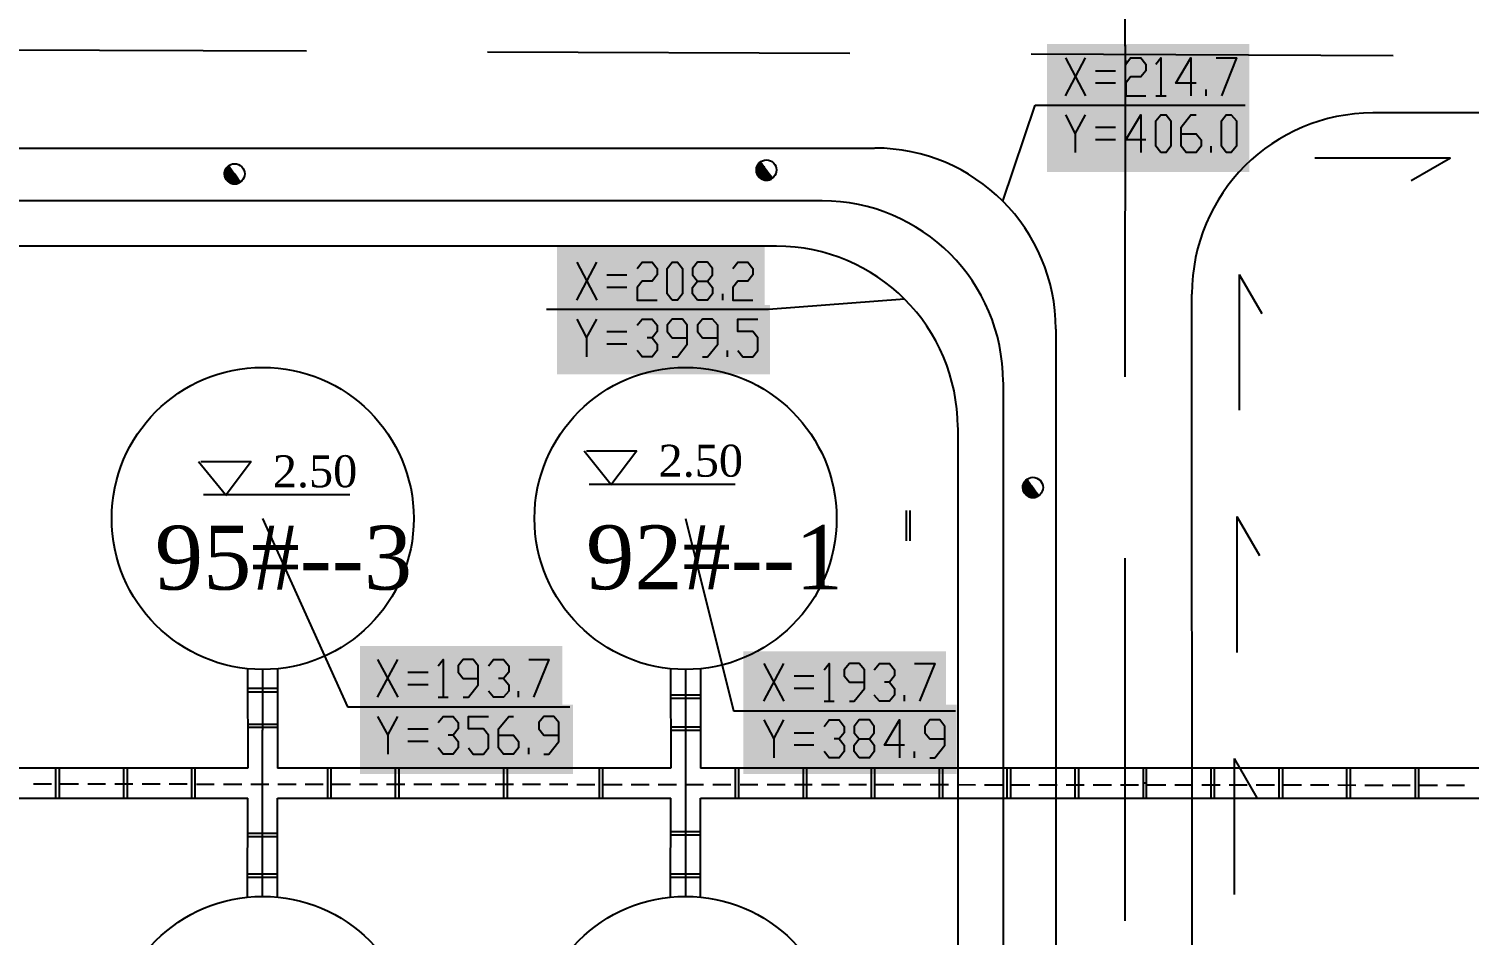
# Model space of a CAD drawing. Header units: inches. Extents: x 0 to 841, y 0 to 594.
# Drawn here: x 341.4 to 436.8, y 166.1 to 226.1 of the extents above; entities that cross this region are included whole.
import ezdxf

# ---------------------------------------------------------------- set-up
doc = ezdxf.new("R2010")
doc.units = ezdxf.units.IN
doc.header["$MEASUREMENT"] = 0
doc.layers.add('PDF_几何图形', color=7, linetype='Continuous')
doc.layers.add('PDF_文字', color=7, linetype='Continuous')
doc.layers.add('PDF_实体填充', color=7, linetype='Continuous', true_color=0xffffff)
doc.styles.add('PDF Times New Roman', font='times.ttf')

msp = doc.modelspace()

# ---------------------------------------------------------------- hatches: boundary and pattern name
at = {"layer": 'PDF_几何图形', "true_color": 0xffffff, "transparency": 33554559}
h = msp.add_hatch(color=7, dxfattribs=at)
h.paths.add_polyline_path([(354.901, 216.662), (354.415, 216.662), (354.965, 216.577)])
h.paths.add_polyline_path([(354.415, 216.662), (354.965, 216.577), (354.394, 216.577)])
h = msp.add_hatch(color=7, dxfattribs=at)
h.paths.add_polyline_path([(354.965, 216.577), (354.394, 216.577), (355.071, 216.45)])
h.paths.add_polyline_path([(354.394, 216.577), (355.071, 216.45), (354.394, 216.45)])
h = msp.add_hatch(color=7, dxfattribs=at)
h.paths.add_polyline_path([(354.88, 216.704), (354.436, 216.704), (354.901, 216.662)])
h.paths.add_polyline_path([(354.436, 216.704), (354.901, 216.662), (354.415, 216.662)])
h = msp.add_hatch(color=7, dxfattribs=at)
h.paths.add_polyline_path([(354.796, 216.81), (354.478, 216.81), (354.88, 216.704)])
h.paths.add_polyline_path([(354.478, 216.81), (354.88, 216.704), (354.436, 216.704)])
h = msp.add_hatch(color=7, dxfattribs=at)
h.paths.add_polyline_path([(354.711, 216.916), (354.563, 216.916), (354.796, 216.81)])
h.paths.add_polyline_path([(354.563, 216.916), (354.796, 216.81), (354.478, 216.81)])
h = msp.add_hatch(color=7, dxfattribs=at)
h.paths.add_polyline_path([(390.186, 216.831), (389.636, 216.831), (390.292, 216.704)])
h.paths.add_polyline_path([(389.636, 216.831), (390.292, 216.704), (389.615, 216.704)])
h = msp.add_hatch(color=7, dxfattribs=at)
h.paths.add_polyline_path([(390.292, 216.704), (389.615, 216.704), (390.377, 216.577)])
h.paths.add_polyline_path([(389.615, 216.704), (390.377, 216.577), (389.636, 216.577)])
h = msp.add_hatch(color=7, dxfattribs=at)
h.paths.add_polyline_path([(390.144, 216.916), (389.657, 216.916), (390.186, 216.831)])
h.paths.add_polyline_path([(389.657, 216.916), (390.186, 216.831), (389.636, 216.831)])
h = msp.add_hatch(color=7, dxfattribs=at)
h.paths.add_polyline_path([(390.377, 216.577), (389.636, 216.577), (390.461, 216.45)])
h.paths.add_polyline_path([(389.636, 216.577), (390.461, 216.45), (389.678, 216.45)])
h = msp.add_hatch(color=7, dxfattribs=at)
h.paths.add_polyline_path([(390.017, 217.064), (389.721, 217.064), (390.102, 216.937)])
h.paths.add_polyline_path([(389.721, 217.064), (390.102, 216.937), (389.657, 216.937)])
h = msp.add_hatch(color=7, dxfattribs=at)
h.paths.add_polyline_path([(390.102, 216.937), (389.657, 216.937), (390.144, 216.916)])
h.paths.add_polyline_path([(389.657, 216.937), (390.144, 216.916), (389.657, 216.916)])
h = msp.add_hatch(color=7, dxfattribs=at)
h.paths.add_polyline_path([(389.953, 217.17), (389.784, 217.17), (390.017, 217.064)])
h.paths.add_polyline_path([(389.784, 217.17), (390.017, 217.064), (389.721, 217.064)])
h = msp.add_hatch(color=7, dxfattribs=at)
h.paths.add_polyline_path([(355.071, 216.45), (354.394, 216.45), (355.156, 216.323)])
h.paths.add_polyline_path([(354.394, 216.45), (355.156, 216.323), (354.415, 216.323)])
h = msp.add_hatch(color=7, dxfattribs=at)
h.paths.add_polyline_path([(355.156, 216.323), (354.415, 216.323), (355.24, 216.196)])
h.paths.add_polyline_path([(354.415, 216.323), (355.24, 216.196), (354.457, 216.196)])
h = msp.add_hatch(color=7, dxfattribs=at)
h.paths.add_polyline_path([(355.24, 216.196), (354.457, 216.196), (355.325, 216.09)])
h.paths.add_polyline_path([(354.457, 216.196), (355.325, 216.09), (354.521, 216.09)])
h = msp.add_hatch(color=7, dxfattribs=at)
h.paths.add_polyline_path([(355.325, 216.09), (354.521, 216.09), (355.388, 216.006)])
h.paths.add_polyline_path([(354.521, 216.09), (355.388, 216.006), (354.584, 216.006)])
h = msp.add_hatch(color=7, dxfattribs=at)
h.paths.add_polyline_path([(355.388, 216.006), (354.584, 216.006), (355.431, 215.942)])
h.paths.add_polyline_path([(354.584, 216.006), (355.431, 215.942), (354.669, 215.942)])
h = msp.add_hatch(color=7, dxfattribs=at)
h.paths.add_polyline_path([(355.431, 215.942), (354.669, 215.942), (355.409, 215.921)])
h.paths.add_polyline_path([(354.669, 215.942), (355.409, 215.921), (354.69, 215.921)])
h = msp.add_hatch(color=7, dxfattribs=at)
h.paths.add_polyline_path([(355.409, 215.921), (354.69, 215.921), (355.346, 215.879)])
h.paths.add_polyline_path([(354.69, 215.921), (355.346, 215.879), (354.753, 215.879)])
h = msp.add_hatch(color=7, dxfattribs=at)
h.paths.add_polyline_path([(355.346, 215.879), (354.753, 215.879), (355.304, 215.858)])
h.paths.add_polyline_path([(354.753, 215.879), (355.304, 215.858), (354.796, 215.858)])
h = msp.add_hatch(color=7, dxfattribs=at)
h.paths.add_polyline_path([(355.304, 215.858), (354.796, 215.858), (355.261, 215.836)])
h.paths.add_polyline_path([(354.796, 215.858), (355.261, 215.836), (354.859, 215.836)])
h = msp.add_hatch(color=7, dxfattribs=at)
h.paths.add_polyline_path([(355.261, 215.836), (354.859, 215.836), (355.177, 215.815)])
h.paths.add_polyline_path([(354.859, 215.836), (355.177, 215.815), (354.923, 215.815)])
h = msp.add_hatch(color=7, dxfattribs=at)
h.paths.add_polyline_path([(354.923, 215.815), (354.965, 215.815), (355.156, 215.815)])
h.paths.add_polyline_path([(354.965, 215.815), (355.156, 215.815), (355.05, 215.815)])
h = msp.add_hatch(color=7, dxfattribs=at)
h.paths.add_polyline_path([(390.461, 216.45), (389.678, 216.45), (390.546, 216.345)])
h.paths.add_polyline_path([(389.678, 216.45), (390.546, 216.345), (389.742, 216.345)])
h = msp.add_hatch(color=7, dxfattribs=at)
h.paths.add_polyline_path([(390.546, 216.345), (389.742, 216.345), (390.631, 216.239)])
h.paths.add_polyline_path([(389.742, 216.345), (390.631, 216.239), (389.827, 216.239)])
h = msp.add_hatch(color=7, dxfattribs=at)
h.paths.add_polyline_path([(390.631, 216.239), (389.827, 216.239), (390.673, 216.196)])
h.paths.add_polyline_path([(389.827, 216.239), (390.673, 216.196), (389.89, 216.196)])
h = msp.add_hatch(color=7, dxfattribs=at)
h.paths.add_polyline_path([(390.673, 216.196), (389.89, 216.196), (390.631, 216.175)])
h.paths.add_polyline_path([(389.89, 216.196), (390.631, 216.175), (389.911, 216.175)])
h = msp.add_hatch(color=7, dxfattribs=at)
h.paths.add_polyline_path([(390.631, 216.175), (389.911, 216.175), (390.589, 216.133)])
h.paths.add_polyline_path([(389.911, 216.175), (390.589, 216.133), (389.975, 216.133)])
h = msp.add_hatch(color=7, dxfattribs=at)
h.paths.add_polyline_path([(390.589, 216.133), (389.975, 216.133), (390.525, 216.112)])
h.paths.add_polyline_path([(389.975, 216.133), (390.525, 216.112), (390.038, 216.112)])
h = msp.add_hatch(color=7, dxfattribs=at)
h.paths.add_polyline_path([(390.525, 216.112), (390.038, 216.112), (390.483, 216.09)])
h.paths.add_polyline_path([(390.038, 216.112), (390.483, 216.09), (390.08, 216.09)])
h = msp.add_hatch(color=7, dxfattribs=at)
h.paths.add_polyline_path([(390.483, 216.09), (390.08, 216.09), (390.398, 216.069)])
h.paths.add_polyline_path([(390.08, 216.09), (390.398, 216.069), (390.144, 216.069)])
h = msp.add_hatch(color=7, dxfattribs=at)
h.paths.add_polyline_path([(390.144, 216.069), (390.186, 216.069), (390.377, 216.069)])
h.paths.add_polyline_path([(390.186, 216.069), (390.377, 216.069), (390.271, 216.069)])
h = msp.add_hatch(color=7, dxfattribs=at)
h.paths.add_polyline_path([(407.776, 195.898), (407.289, 195.898), (407.839, 195.813)])
h.paths.add_polyline_path([(407.289, 195.898), (407.839, 195.813), (407.268, 195.813)])
h = msp.add_hatch(color=7, dxfattribs=at)
h.paths.add_polyline_path([(407.839, 195.813), (407.268, 195.813), (407.924, 195.686)])
h.paths.add_polyline_path([(407.268, 195.813), (407.924, 195.686), (407.268, 195.686)])
h = msp.add_hatch(color=7, dxfattribs=at)
h.paths.add_polyline_path([(407.924, 195.686), (407.268, 195.686), (408.03, 195.559)])
h.paths.add_polyline_path([(407.268, 195.686), (408.03, 195.559), (407.289, 195.559)])
h = msp.add_hatch(color=7, dxfattribs=at)
h.paths.add_polyline_path([(407.755, 195.94), (407.31, 195.94), (407.776, 195.898)])
h.paths.add_polyline_path([(407.31, 195.94), (407.776, 195.898), (407.289, 195.898)])
h = msp.add_hatch(color=7, dxfattribs=at)
h.paths.add_polyline_path([(407.67, 196.046), (407.353, 196.046), (407.755, 195.94)])
h.paths.add_polyline_path([(407.353, 196.046), (407.755, 195.94), (407.31, 195.94)])
h = msp.add_hatch(color=7, dxfattribs=at)
h.paths.add_polyline_path([(407.585, 196.151), (407.437, 196.151), (407.67, 196.046)])
h.paths.add_polyline_path([(407.437, 196.151), (407.67, 196.046), (407.353, 196.046)])
h = msp.add_hatch(color=7, dxfattribs=at)
h.paths.add_polyline_path([(408.03, 195.559), (407.289, 195.559), (408.114, 195.432)])
h.paths.add_polyline_path([(407.289, 195.559), (408.114, 195.432), (407.31, 195.432)])
h = msp.add_hatch(color=7, dxfattribs=at)
h.paths.add_polyline_path([(408.114, 195.432), (407.31, 195.432), (408.199, 195.326)])
h.paths.add_polyline_path([(407.31, 195.432), (408.199, 195.326), (407.374, 195.326)])
h = msp.add_hatch(color=7, dxfattribs=at)
h.paths.add_polyline_path([(408.199, 195.326), (407.374, 195.326), (408.263, 195.241)])
h.paths.add_polyline_path([(407.374, 195.326), (408.263, 195.241), (407.458, 195.241)])
h = msp.add_hatch(color=7, dxfattribs=at)
h.paths.add_polyline_path([(408.263, 195.241), (407.458, 195.241), (408.305, 195.178)])
h.paths.add_polyline_path([(407.458, 195.241), (408.305, 195.178), (407.543, 195.178)])
h = msp.add_hatch(color=7, dxfattribs=at)
h.paths.add_polyline_path([(408.305, 195.178), (407.543, 195.178), (408.284, 195.157)])
h.paths.add_polyline_path([(407.543, 195.178), (408.284, 195.157), (407.564, 195.157)])
h = msp.add_hatch(color=7, dxfattribs=at)
h.paths.add_polyline_path([(408.284, 195.157), (407.564, 195.157), (408.22, 195.114)])
h.paths.add_polyline_path([(407.564, 195.157), (408.22, 195.114), (407.628, 195.114)])
h = msp.add_hatch(color=7, dxfattribs=at)
h.paths.add_polyline_path([(408.22, 195.114), (407.628, 195.114), (408.157, 195.093)])
h.paths.add_polyline_path([(407.628, 195.114), (408.157, 195.093), (407.67, 195.093)])
h = msp.add_hatch(color=7, dxfattribs=at)
h.paths.add_polyline_path([(408.157, 195.093), (407.67, 195.093), (408.136, 195.072)])
h.paths.add_polyline_path([(407.67, 195.093), (408.136, 195.072), (407.733, 195.072)])
h = msp.add_hatch(color=7, dxfattribs=at)
h.paths.add_polyline_path([(408.136, 195.072), (407.733, 195.072), (408.051, 195.051)])
h.paths.add_polyline_path([(407.733, 195.072), (408.051, 195.051), (407.797, 195.051)])
h = msp.add_hatch(color=7, dxfattribs=at)
h.paths.add_polyline_path([(407.797, 195.051), (407.839, 195.051), (408.03, 195.051)])
h.paths.add_polyline_path([(407.839, 195.051), (408.03, 195.051), (407.924, 195.051)])
at = {"layer": 'PDF_实体填充', "transparency": 33554559}
for points in [[(408.869, 220.486), (422.275, 220.486), (422.275, 225.072), (408.869, 225.072)], [(408.869, 216.606), (422.275, 216.606), (422.275, 221.192), (408.869, 221.192)], [(376.414, 206.728), (390.172, 206.728), (390.172, 211.667), (376.414, 211.667)], [(376.414, 203.2), (390.525, 203.2), (390.525, 207.786), (376.414, 207.786)], [(363.361, 180.622), (376.767, 180.622), (376.767, 185.208), (363.361, 185.208)], [(388.761, 180.269), (402.167, 180.269), (402.167, 184.856), (388.761, 184.856)], [(363.361, 176.742), (377.472, 176.742), (377.472, 181.328), (363.361, 181.328)], [(388.761, 176.742), (402.872, 176.742), (402.872, 181.328), (388.761, 181.328)]]:
    msp.add_hatch(color=7, dxfattribs=at).paths.add_polyline_path(points, flags=16)

# ---------------------------------------------------------------- linework, layer by layer
at = {"layer": 'PDF_几何图形'}
for p, q in [((414.041, 224.938), (414.02, 254.677)), ((359.812, 224.6), (335.809, 224.684)), ((395.817, 224.451), (371.814, 224.536)), ((431.8, 224.303), (407.818, 224.409)), ((414.041, 225.002), (414.02, 203.031)), ((410.083, 221.636), (411.416, 224.155)), ((410.083, 224.155), (411.416, 221.636)), ((412.073, 223.308), (413.406, 223.308)), ((414.062, 224.007), (414.062, 223.668)), ((413.406, 222.483), (412.073, 222.483)), ((416.073, 221.636), (416.75, 221.636)), ((419.396, 221.636), (419.396, 222.06)), ((405.934, 214.672), (408.072, 221.022)), ((408.072, 221.022), (422, 221.022)), ((410.739, 219.138), (411.416, 220.387)), ((462.089, 220.514), (430.445, 220.514)), ((412.073, 219.562), (413.406, 219.562)), ((413.406, 218.736), (412.073, 218.736)), ((309.351, 218.186), (397.446, 218.186)), ((419.735, 217.89), (419.735, 218.313)), ((435.589, 217.509), (426.593, 217.509)), ((435.589, 217.509), (432.985, 216.006)), ((354.647, 217.001), (355.431, 215.942)), ((389.89, 217.255), (390.673, 216.196)), ((393.954, 214.694), (312.843, 214.694)), ((346.922, 211.688), (315.849, 211.688)), ((390.948, 211.688), (346.922, 211.688)), ((377.719, 208.111), (379.053, 210.63)), ((377.719, 210.63), (379.053, 208.111)), ((379.709, 209.783), (381.042, 209.783)), ((381.042, 208.957), (379.709, 208.957)), ((421.598, 209.825), (421.598, 200.829)), ((421.598, 209.825), (423.101, 207.222)), ((387.392, 208.111), (387.392, 208.534)), ((399.436, 208.174), (390.419, 207.497)), ((418.444, 208.513), (418.465, 92.562)), ((390.419, 207.497), (375.708, 207.497)), ((378.375, 205.613), (379.053, 206.862)), ((409.448, 206.185), (409.448, 146.092)), ((379.709, 206.036), (381.042, 206.036)), ((381.042, 205.211), (379.709, 205.211)), ((387.71, 204.364), (387.71, 204.787)), ((405.955, 202.692), (405.955, 149.585)), ((402.95, 199.686), (402.95, 152.59)), ((378.206, 198.141), (379.984, 195.94)), ((378.375, 198.141), (381.699, 198.141)), ((381.699, 198.141), (379.984, 195.855)), ((352.658, 197.443), (354.457, 195.241)), ((352.827, 197.443), (356.15, 197.443)), ((356.15, 197.443), (354.457, 195.157)), ((378.545, 195.94), (388.218, 195.94)), ((407.522, 196.236), (408.305, 195.178)), ((352.997, 195.241), (362.691, 195.241)), ((399.542, 194.183), (399.542, 192.172)), ((399.775, 194.183), (399.775, 192.172)), ((421.428, 193.781), (421.428, 184.785)), ((421.428, 193.781), (422.931, 191.198)), ((421.428, 193.781), (421.428, 184.785)), ((421.428, 193.781), (422.931, 191.198)), ((356.912, 193.654), (362.543, 181.187)), ((384.916, 193.654), (388.112, 180.933)), ((414.02, 191.029), (414.02, 167.026)), ((364.532, 181.822), (365.866, 184.319)), ((364.532, 184.319), (365.866, 181.822)), ((355.918, 183.663), (355.939, 177.123)), ((356.912, 183.642), (356.912, 179.642)), ((357.907, 183.663), (357.907, 177.123)), ((366.543, 183.473), (367.877, 183.473)), ((383.921, 183.706), (383.942, 177.123)), ((384.916, 183.642), (384.916, 168.614)), ((385.911, 183.663), (385.911, 177.123)), ((390.102, 181.568), (391.435, 184.065)), ((390.102, 184.065), (391.435, 181.568)), ((392.113, 183.24), (393.425, 183.24)), ((357.907, 182.393), (355.918, 182.393)), ((367.877, 182.647), (366.543, 182.647)), ((373.867, 181.822), (373.867, 182.224)), ((393.425, 182.393), (392.113, 182.393)), ((357.907, 182.16), (355.918, 182.16)), ((368.533, 181.822), (369.21, 181.822)), ((385.911, 181.97), (383.9, 181.97)), ((385.911, 181.737), (383.9, 181.737)), ((394.102, 181.568), (394.758, 181.568)), ((399.436, 181.568), (399.436, 181.97)), ((362.543, 181.187), (377.253, 181.187)), ((365.21, 179.303), (365.866, 180.552)), ((388.112, 180.933), (402.802, 180.933)), ((390.779, 179.07), (391.435, 180.319)), ((357.907, 180.023), (355.918, 180.023)), ((357.907, 179.811), (355.918, 179.811)), ((356.912, 168.614), (356.912, 179.642)), ((366.543, 179.726), (367.877, 179.726)), ((385.911, 179.832), (383.921, 179.832)), ((385.911, 179.62), (383.921, 179.62)), ((392.113, 179.472), (393.425, 179.472)), ((367.877, 178.901), (366.543, 178.901)), ((374.544, 178.054), (374.544, 178.477)), ((393.425, 178.647), (392.113, 178.647)), ((400.092, 177.821), (400.092, 178.223)), ((421.259, 177.758), (421.259, 168.762)), ((421.259, 177.758), (422.762, 175.154)), ((355.939, 177.123), (328.443, 177.123)), ((343.196, 177.144), (343.196, 175.133)), ((343.429, 177.144), (343.429, 175.133)), ((347.705, 177.144), (347.705, 175.133)), ((347.938, 177.144), (347.938, 175.133)), ((352.213, 177.144), (352.213, 175.133)), ((352.425, 177.144), (352.425, 175.133)), ((374.798, 177.123), (357.907, 177.123)), ((361.209, 177.144), (361.209, 175.133)), ((361.442, 177.144), (361.442, 175.133)), ((365.696, 177.144), (365.696, 175.133)), ((365.929, 177.144), (365.929, 175.133)), ((372.872, 177.144), (372.872, 175.133)), ((373.105, 177.144), (373.105, 175.133)), ((383.942, 177.123), (374.798, 177.123)), ((379.201, 177.144), (379.201, 175.133)), ((379.434, 177.144), (379.434, 175.133)), ((383.709, 177.144), (383.709, 177.123)), ((383.942, 177.144), (383.942, 177.123)), ((505.227, 177.123), (385.911, 177.123)), ((388.218, 177.144), (388.218, 175.133)), ((388.43, 177.144), (388.43, 175.133)), ((392.705, 177.144), (392.705, 175.133)), ((392.938, 177.144), (392.938, 175.133)), ((397.214, 177.144), (397.214, 175.133)), ((397.446, 177.144), (397.446, 175.133)), ((401.722, 177.144), (401.722, 175.133)), ((401.934, 177.144), (401.934, 175.133)), ((406.209, 177.144), (406.209, 175.133)), ((406.442, 177.144), (406.442, 175.133)), ((410.718, 177.144), (410.718, 175.133)), ((410.951, 177.144), (410.951, 175.133)), ((415.226, 177.144), (415.226, 175.133)), ((415.438, 177.144), (415.438, 175.133)), ((419.714, 177.144), (419.714, 175.133)), ((419.947, 177.144), (419.947, 175.133)), ((424.222, 177.144), (424.222, 175.133)), ((424.455, 177.144), (424.455, 175.133)), ((428.71, 177.144), (428.71, 175.133)), ((428.942, 177.144), (428.942, 175.133)), ((433.239, 177.144), (433.239, 175.133)), ((433.472, 177.144), (433.472, 175.133)), ((341.736, 176.085), (342.921, 176.085)), ((343.535, 176.085), (344.72, 176.085)), ((345.334, 176.085), (346.519, 176.085)), ((347.133, 176.085), (348.319, 176.085)), ((348.932, 176.085), (350.118, 176.085)), ((350.732, 176.085), (351.917, 176.085)), ((352.531, 176.064), (353.716, 176.064)), ((354.33, 176.064), (355.536, 176.064)), ((356.129, 176.064), (357.336, 176.064)), ((357.928, 176.064), (359.135, 176.064)), ((359.728, 176.064), (360.934, 176.064)), ((361.527, 176.064), (362.733, 176.064)), ((363.326, 176.064), (364.532, 176.064)), ((365.125, 176.064), (366.332, 176.064)), ((366.924, 176.064), (368.131, 176.064)), ((368.723, 176.064), (369.93, 176.064)), ((370.522, 176.064), (371.729, 176.064)), ((372.322, 176.064), (373.528, 176.064)), ((374.121, 176.064), (375.327, 176.064)), ((375.92, 176.064), (377.127, 176.064)), ((377.719, 176.043), (378.926, 176.043)), ((379.518, 176.043), (380.725, 176.043)), ((381.317, 176.043), (382.524, 176.043)), ((383.117, 176.043), (384.323, 176.043)), ((384.916, 176.043), (386.122, 176.043)), ((386.736, 176.043), (387.921, 176.043)), ((388.535, 176.043), (389.721, 176.043)), ((390.334, 176.043), (391.52, 176.043)), ((392.134, 176.043), (393.319, 176.043)), ((393.933, 176.043), (395.118, 176.043)), ((395.732, 176.043), (396.917, 176.043)), ((397.531, 176.043), (398.716, 176.043)), ((399.33, 176.043), (400.516, 176.043)), ((401.13, 176.043), (402.336, 176.043)), ((402.929, 176.043), (404.135, 176.022)), ((404.728, 176.022), (405.934, 176.022)), ((406.527, 176.022), (407.733, 176.022)), ((408.326, 176.022), (409.533, 176.022)), ((410.125, 176.022), (411.332, 176.022)), ((411.924, 176.022), (413.131, 176.022)), ((413.724, 176.022), (414.93, 176.022)), ((414.02, 176.128), (413.978, 176.128)), ((415.438, 176.128), (415.226, 176.128)), ((415.523, 176.022), (416.729, 176.022)), ((417.322, 176.022), (418.528, 176.022)), ((419.121, 176.022), (420.328, 176.022)), ((420.92, 176.022), (422.127, 176.022)), ((422.719, 176.022), (423.926, 176.022)), ((424.519, 176.022), (425.725, 176.022)), ((426.318, 176.022), (427.524, 176.022)), ((428.117, 176.022), (429.324, 176.001)), ((429.916, 176.001), (431.123, 176.001)), ((431.715, 176.001), (432.922, 176.001)), ((433.536, 176.001), (434.721, 176.001)), ((435.335, 176.001), (436.52, 176.001)), ((328.443, 175.133), (355.939, 175.133)), ((355.918, 168.593), (355.939, 175.133)), ((357.907, 175.133), (383.942, 175.133)), ((357.907, 168.593), (357.907, 175.133)), ((383.921, 168.593), (383.942, 175.133)), ((385.911, 175.133), (505.227, 175.133)), ((385.911, 168.593), (385.911, 175.133)), ((357.907, 172.805), (355.918, 172.805)), ((385.911, 172.911), (383.921, 172.911)), ((385.911, 172.699), (383.921, 172.699)), ((357.907, 172.572), (355.918, 172.572)), ((357.907, 170.117), (355.918, 170.117)), ((357.907, 169.884), (355.918, 169.884)), ((385.911, 170.117), (383.921, 170.117)), ((385.911, 169.884), (383.921, 169.884))]:
    msp.add_line(p, q, dxfattribs=at)
for points in [[(414.084, 223.732), (414.401, 224.155), (415.078, 224.155), (415.417, 223.732), (415.417, 223.308), (415.078, 222.906), (414.401, 222.906), (414.084, 222.483), (414.084, 221.636), (415.417, 221.636)], [(416.073, 223.732), (416.412, 224.155), (416.412, 221.636)], [(418.74, 222.483), (417.407, 222.483), (418.401, 224.155), (418.401, 221.636)], [(420.074, 224.155), (421.407, 224.155), (420.412, 221.636)], [(410.083, 220.387), (410.739, 219.138), (410.739, 217.89)], [(415.417, 218.736), (414.084, 218.736), (415.078, 220.387), (415.078, 217.89)], [(417.745, 219.138), (418.74, 219.138), (419.079, 218.736), (419.079, 218.313), (418.74, 217.89), (418.084, 217.89), (417.745, 218.313), (417.745, 219.562), (418.401, 220.387), (418.74, 220.387)], [(354.965, 216.577), (354.394, 216.577), (355.071, 216.45), (354.965, 216.577), (354.965, 216.577)], [(354.901, 216.662), (354.415, 216.662), (354.965, 216.577), (354.901, 216.662), (354.901, 216.662)], [(354.88, 216.704), (354.436, 216.704), (354.901, 216.662), (354.88, 216.704), (354.88, 216.704)], [(354.796, 216.81), (354.478, 216.81), (354.88, 216.704), (354.796, 216.81), (354.796, 216.81)], [(354.711, 216.916), (354.563, 216.916), (354.796, 216.81), (354.711, 216.916), (354.711, 216.916)], [(390.292, 216.704), (389.615, 216.704), (390.377, 216.577), (390.292, 216.704), (390.292, 216.704)], [(390.186, 216.831), (389.636, 216.831), (390.292, 216.704), (390.186, 216.831), (390.186, 216.831)], [(390.377, 216.577), (389.636, 216.577), (390.461, 216.45), (390.377, 216.577), (390.377, 216.577)], [(390.102, 216.937), (389.657, 216.937), (390.144, 216.916), (390.102, 216.937), (390.102, 216.937)], [(390.144, 216.916), (389.657, 216.916), (390.186, 216.831), (390.144, 216.916), (390.144, 216.916)], [(390.017, 217.064), (389.721, 217.064), (390.102, 216.937), (390.017, 217.064), (390.017, 217.064)], [(389.953, 217.17), (389.784, 217.17), (390.017, 217.064), (389.953, 217.17), (389.953, 217.17)], [(355.071, 216.45), (354.394, 216.45), (355.156, 216.323), (355.071, 216.45), (355.071, 216.45)], [(355.156, 216.323), (354.415, 216.323), (355.24, 216.196), (355.156, 216.323), (355.156, 216.323)], [(355.24, 216.196), (354.457, 216.196), (355.325, 216.09), (355.24, 216.196), (355.24, 216.196)], [(355.325, 216.09), (354.521, 216.09), (355.388, 216.006), (355.325, 216.09), (355.325, 216.09)], [(355.388, 216.006), (354.584, 216.006), (355.431, 215.942), (355.388, 216.006), (355.388, 216.006)], [(355.431, 215.942), (354.669, 215.942), (355.409, 215.921), (355.431, 215.942), (355.431, 215.942)], [(355.409, 215.921), (354.69, 215.921), (355.346, 215.879), (355.409, 215.921), (355.409, 215.921)], [(355.346, 215.879), (354.753, 215.879), (355.304, 215.858), (355.346, 215.879), (355.346, 215.879)], [(355.304, 215.858), (354.796, 215.858), (355.261, 215.836), (355.304, 215.858), (355.304, 215.858)], [(355.261, 215.836), (354.859, 215.836), (355.177, 215.815), (355.261, 215.836), (355.261, 215.836)], [(354.923, 215.815), (354.965, 215.815), (355.156, 215.815), (354.923, 215.815), (354.923, 215.815)], [(390.461, 216.45), (389.678, 216.45), (390.546, 216.345), (390.461, 216.45), (390.461, 216.45)], [(390.546, 216.345), (389.742, 216.345), (390.631, 216.239), (390.546, 216.345), (390.546, 216.345)], [(390.631, 216.239), (389.827, 216.239), (390.673, 216.196), (390.631, 216.239), (390.631, 216.239)], [(390.673, 216.196), (389.89, 216.196), (390.631, 216.175), (390.673, 216.196), (390.673, 216.196)], [(390.631, 216.175), (389.911, 216.175), (390.589, 216.133), (390.631, 216.175), (390.631, 216.175)], [(390.589, 216.133), (389.975, 216.133), (390.525, 216.112), (390.589, 216.133), (390.589, 216.133)], [(390.525, 216.112), (390.038, 216.112), (390.483, 216.09), (390.525, 216.112), (390.525, 216.112)], [(390.483, 216.09), (390.08, 216.09), (390.398, 216.069), (390.483, 216.09), (390.483, 216.09)], [(390.144, 216.069), (390.186, 216.069), (390.377, 216.069), (390.144, 216.069), (390.144, 216.069)], [(381.72, 210.206), (382.058, 210.63), (382.714, 210.63), (383.053, 210.206), (383.053, 209.783), (382.714, 209.381), (382.058, 209.381), (381.72, 208.957), (381.72, 208.111), (383.053, 208.111)], [(385.72, 208.111), (385.382, 208.534), (385.382, 208.957), (385.72, 209.381), (386.376, 209.381), (386.715, 209.783), (386.715, 210.206), (386.376, 210.63), (385.72, 210.63), (385.382, 210.206), (385.382, 209.783), (385.72, 209.381)], [(388.048, 210.206), (388.387, 210.63), (389.043, 210.63), (389.382, 210.206), (389.382, 209.783), (389.043, 209.381), (388.387, 209.381), (388.048, 208.957), (388.048, 208.111), (389.382, 208.111)], [(386.376, 209.381), (386.715, 208.957), (386.715, 208.534), (386.376, 208.111), (385.72, 208.111)], [(377.719, 206.862), (378.375, 205.613), (378.375, 204.364)], [(381.72, 206.46), (382.058, 206.862), (382.714, 206.862), (383.053, 206.46), (383.053, 206.036), (382.714, 205.613), (382.376, 205.613)], [(384.048, 204.364), (384.387, 204.364), (385.043, 205.211), (385.043, 206.46), (384.725, 206.862), (384.048, 206.862), (383.709, 206.46), (383.709, 206.036), (384.048, 205.613), (385.043, 205.613)], [(386.059, 204.364), (386.376, 204.364), (387.054, 205.211), (387.054, 206.46), (386.715, 206.862), (386.059, 206.862), (385.72, 206.46), (385.72, 206.036), (386.059, 205.613), (387.054, 205.613)], [(388.387, 204.787), (388.726, 204.364), (389.382, 204.364), (389.721, 204.787), (389.721, 205.613), (389.382, 206.036), (388.387, 206.036), (388.387, 206.862), (389.721, 206.862)], [(382.714, 205.613), (383.053, 205.211), (383.053, 204.787), (382.714, 204.364), (382.058, 204.364), (381.72, 204.787)], [(407.839, 195.813), (407.268, 195.813), (407.924, 195.686), (407.839, 195.813), (407.839, 195.813)], [(407.924, 195.686), (407.268, 195.686), (408.03, 195.559), (407.924, 195.686), (407.924, 195.686)], [(407.776, 195.898), (407.289, 195.898), (407.839, 195.813), (407.776, 195.898), (407.776, 195.898)], [(407.755, 195.94), (407.31, 195.94), (407.776, 195.898), (407.755, 195.94), (407.755, 195.94)], [(407.67, 196.046), (407.353, 196.046), (407.755, 195.94), (407.67, 196.046), (407.67, 196.046)], [(407.585, 196.151), (407.437, 196.151), (407.67, 196.046), (407.585, 196.151), (407.585, 196.151)], [(408.03, 195.559), (407.289, 195.559), (408.114, 195.432), (408.03, 195.559), (408.03, 195.559)], [(408.114, 195.432), (407.31, 195.432), (408.199, 195.326), (408.114, 195.432), (408.114, 195.432)], [(408.199, 195.326), (407.374, 195.326), (408.263, 195.241), (408.199, 195.326), (408.199, 195.326)], [(408.263, 195.241), (407.458, 195.241), (408.305, 195.178), (408.263, 195.241), (408.263, 195.241)], [(408.305, 195.178), (407.543, 195.178), (408.284, 195.157), (408.305, 195.178), (408.305, 195.178)], [(408.284, 195.157), (407.564, 195.157), (408.22, 195.114), (408.284, 195.157), (408.284, 195.157)], [(408.22, 195.114), (407.628, 195.114), (408.157, 195.093), (408.22, 195.114), (408.22, 195.114)], [(408.157, 195.093), (407.67, 195.093), (408.136, 195.072), (408.157, 195.093), (408.157, 195.093)], [(408.136, 195.072), (407.733, 195.072), (408.051, 195.051), (408.136, 195.072), (408.136, 195.072)], [(407.797, 195.051), (407.839, 195.051), (408.03, 195.051), (407.797, 195.051), (407.797, 195.051)], [(368.533, 183.896), (368.871, 184.319), (368.871, 181.822)], [(370.205, 181.822), (370.544, 181.822), (371.2, 182.647), (371.2, 183.896), (370.861, 184.319), (370.205, 184.319), (369.866, 183.896), (369.866, 183.473), (370.205, 183.071), (371.2, 183.071)], [(371.877, 183.896), (372.195, 184.319), (372.872, 184.319), (373.211, 183.896), (373.211, 183.473), (372.872, 183.071), (372.533, 183.071)], [(374.544, 184.319), (375.878, 184.319), (374.862, 181.822)], [(394.102, 183.642), (394.441, 184.065), (394.441, 181.568)], [(395.774, 181.568), (396.092, 181.568), (396.769, 182.393), (396.769, 183.642), (396.43, 184.065), (395.774, 184.065), (395.436, 183.642), (395.436, 183.24), (395.774, 182.816), (396.769, 182.816)], [(397.425, 183.642), (397.764, 184.065), (398.441, 184.065), (398.759, 183.642), (398.759, 183.24), (398.441, 182.816), (398.103, 182.816)], [(400.092, 184.065), (401.426, 184.065), (400.431, 181.568)], [(372.872, 183.071), (373.211, 182.647), (373.211, 182.224), (372.872, 181.822), (372.195, 181.822), (371.877, 182.224)], [(398.441, 182.816), (398.759, 182.393), (398.759, 181.97), (398.441, 181.568), (397.764, 181.568), (397.425, 181.97)], [(364.532, 180.552), (365.21, 179.303), (365.21, 178.054)], [(368.533, 180.149), (368.871, 180.552), (369.528, 180.552), (369.866, 180.149), (369.866, 179.726), (369.528, 179.303), (369.21, 179.303)], [(370.544, 178.477), (370.861, 178.054), (371.538, 178.054), (371.877, 178.477), (371.877, 179.303), (371.538, 179.726), (370.544, 179.726), (370.544, 180.552), (371.877, 180.552)], [(372.533, 179.303), (373.528, 179.303), (373.867, 178.901), (373.867, 178.477), (373.528, 178.054), (372.872, 178.054), (372.533, 178.477), (372.533, 179.726), (373.211, 180.552), (373.528, 180.552)], [(375.539, 178.054), (375.878, 178.054), (376.534, 178.901), (376.534, 180.149), (376.195, 180.552), (375.539, 180.552), (375.2, 180.149), (375.2, 179.726), (375.539, 179.303), (376.534, 179.303)], [(390.102, 180.319), (390.779, 179.07), (390.779, 177.821)], [(394.102, 179.895), (394.441, 180.319), (395.097, 180.319), (395.436, 179.895), (395.436, 179.472), (395.097, 179.07), (394.758, 179.07)], [(396.43, 177.821), (396.092, 178.223), (396.092, 178.647), (396.43, 179.07), (397.108, 179.07), (397.425, 179.472), (397.425, 179.895), (397.108, 180.319), (396.43, 180.319), (396.092, 179.895), (396.092, 179.472), (396.43, 179.07)], [(399.436, 178.647), (398.103, 178.647), (399.098, 180.319), (399.098, 177.821)], [(401.108, 177.821), (401.426, 177.821), (402.103, 178.647), (402.103, 179.895), (401.764, 180.319), (401.108, 180.319), (400.77, 179.895), (400.77, 179.472), (401.108, 179.07), (402.103, 179.07)], [(369.528, 179.303), (369.866, 178.901), (369.866, 178.477), (369.528, 178.054), (368.871, 178.054), (368.533, 178.477)], [(395.097, 179.07), (395.436, 178.647), (395.436, 178.223), (395.097, 177.821), (394.441, 177.821), (394.102, 178.223)], [(397.108, 179.07), (397.425, 178.647), (397.425, 178.223), (397.108, 177.821), (396.43, 177.821)]]:
    msp.add_lwpolyline(points, dxfattribs=at)
for points in [[(416.412, 217.89), (416.073, 218.313), (416.073, 219.985), (416.412, 220.387), (416.75, 220.387), (417.068, 219.985), (417.068, 218.313), (416.75, 217.89)], [(420.73, 217.89), (420.412, 218.313), (420.412, 219.985), (420.73, 220.387), (421.068, 220.387), (421.407, 219.985), (421.407, 218.313), (421.068, 217.89)], [(354.415, 216.662), (354.965, 216.577), (354.394, 216.577), (354.415, 216.662), (354.415, 216.662)], [(354.394, 216.577), (355.071, 216.45), (354.394, 216.45), (354.394, 216.577), (354.394, 216.577)], [(354.436, 216.704), (354.901, 216.662), (354.415, 216.662), (354.436, 216.704), (354.436, 216.704)], [(354.478, 216.81), (354.88, 216.704), (354.436, 216.704), (354.478, 216.81), (354.478, 216.81)], [(354.563, 216.916), (354.796, 216.81), (354.478, 216.81), (354.563, 216.916), (354.563, 216.916)], [(389.636, 216.831), (390.292, 216.704), (389.615, 216.704), (389.636, 216.831), (389.636, 216.831)], [(389.615, 216.704), (390.377, 216.577), (389.636, 216.577), (389.615, 216.704), (389.615, 216.704)], [(389.657, 216.916), (390.186, 216.831), (389.636, 216.831), (389.657, 216.916), (389.657, 216.916)], [(389.636, 216.577), (390.461, 216.45), (389.678, 216.45), (389.636, 216.577), (389.636, 216.577)], [(389.721, 217.064), (390.102, 216.937), (389.657, 216.937), (389.721, 217.064), (389.721, 217.064)], [(389.657, 216.937), (390.144, 216.916), (389.657, 216.916), (389.657, 216.937), (389.657, 216.937)], [(389.784, 217.17), (390.017, 217.064), (389.721, 217.064), (389.784, 217.17), (389.784, 217.17)], [(354.394, 216.45), (355.156, 216.323), (354.415, 216.323), (354.394, 216.45), (354.394, 216.45)], [(354.415, 216.323), (355.24, 216.196), (354.457, 216.196), (354.415, 216.323), (354.415, 216.323)], [(354.457, 216.196), (355.325, 216.09), (354.521, 216.09), (354.457, 216.196), (354.457, 216.196)], [(354.521, 216.09), (355.388, 216.006), (354.584, 216.006), (354.521, 216.09), (354.521, 216.09)], [(354.584, 216.006), (355.431, 215.942), (354.669, 215.942), (354.584, 216.006), (354.584, 216.006)], [(354.669, 215.942), (355.409, 215.921), (354.69, 215.921), (354.669, 215.942), (354.669, 215.942)], [(354.69, 215.921), (355.346, 215.879), (354.753, 215.879), (354.69, 215.921), (354.69, 215.921)], [(354.753, 215.879), (355.304, 215.858), (354.796, 215.858), (354.753, 215.879), (354.753, 215.879)], [(354.796, 215.858), (355.261, 215.836), (354.859, 215.836), (354.796, 215.858), (354.796, 215.858)], [(354.859, 215.836), (355.177, 215.815), (354.923, 215.815), (354.859, 215.836), (354.859, 215.836)], [(354.965, 215.815), (355.156, 215.815), (355.05, 215.815), (354.965, 215.815), (354.965, 215.815)], [(389.678, 216.45), (390.546, 216.345), (389.742, 216.345), (389.678, 216.45), (389.678, 216.45)], [(389.742, 216.345), (390.631, 216.239), (389.827, 216.239), (389.742, 216.345), (389.742, 216.345)], [(389.827, 216.239), (390.673, 216.196), (389.89, 216.196), (389.827, 216.239), (389.827, 216.239)], [(389.89, 216.196), (390.631, 216.175), (389.911, 216.175), (389.89, 216.196), (389.89, 216.196)], [(389.911, 216.175), (390.589, 216.133), (389.975, 216.133), (389.911, 216.175), (389.911, 216.175)], [(389.975, 216.133), (390.525, 216.112), (390.038, 216.112), (389.975, 216.133), (389.975, 216.133)], [(390.038, 216.112), (390.483, 216.09), (390.08, 216.09), (390.038, 216.112), (390.038, 216.112)], [(390.08, 216.09), (390.398, 216.069), (390.144, 216.069), (390.08, 216.09), (390.08, 216.09)], [(390.186, 216.069), (390.377, 216.069), (390.271, 216.069), (390.186, 216.069), (390.186, 216.069)], [(384.048, 208.111), (383.709, 208.534), (383.709, 210.206), (384.048, 210.63), (384.387, 210.63), (384.725, 210.206), (384.725, 208.534), (384.387, 208.111)], [(407.289, 195.898), (407.839, 195.813), (407.268, 195.813), (407.289, 195.898), (407.289, 195.898)], [(407.268, 195.813), (407.924, 195.686), (407.268, 195.686), (407.268, 195.813), (407.268, 195.813)], [(407.268, 195.686), (408.03, 195.559), (407.289, 195.559), (407.268, 195.686), (407.268, 195.686)], [(407.31, 195.94), (407.776, 195.898), (407.289, 195.898), (407.31, 195.94), (407.31, 195.94)], [(407.353, 196.046), (407.755, 195.94), (407.31, 195.94), (407.353, 196.046), (407.353, 196.046)], [(407.437, 196.151), (407.67, 196.046), (407.353, 196.046), (407.437, 196.151), (407.437, 196.151)], [(407.289, 195.559), (408.114, 195.432), (407.31, 195.432), (407.289, 195.559), (407.289, 195.559)], [(407.31, 195.432), (408.199, 195.326), (407.374, 195.326), (407.31, 195.432), (407.31, 195.432)], [(407.374, 195.326), (408.263, 195.241), (407.458, 195.241), (407.374, 195.326), (407.374, 195.326)], [(407.458, 195.241), (408.305, 195.178), (407.543, 195.178), (407.458, 195.241), (407.458, 195.241)], [(407.543, 195.178), (408.284, 195.157), (407.564, 195.157), (407.543, 195.178), (407.543, 195.178)], [(407.564, 195.157), (408.22, 195.114), (407.628, 195.114), (407.564, 195.157), (407.564, 195.157)], [(407.628, 195.114), (408.157, 195.093), (407.67, 195.093), (407.628, 195.114), (407.628, 195.114)], [(407.67, 195.093), (408.136, 195.072), (407.733, 195.072), (407.67, 195.093), (407.67, 195.093)], [(407.733, 195.072), (408.051, 195.051), (407.797, 195.051), (407.733, 195.072), (407.733, 195.072)], [(407.839, 195.051), (408.03, 195.051), (407.924, 195.051), (407.839, 195.051), (407.839, 195.051)]]:
    msp.add_lwpolyline(points, close=True, dxfattribs=at)
for centre, radius in [((355.06, 216.482), 0.667), ((390.282, 216.736), 0.667), ((356.923, 193.664), 10.001), ((384.926, 193.664), 10.001), ((407.935, 195.718), 0.667), ((356.923, 158.634), 10.001), ((384.926, 158.634), 10.001)]:
    msp.add_circle(centre, radius, dxfattribs=at)
for points in [[(430.455, 220.514), (423.832, 220.514), (418.464, 215.145), (418.465, 208.522)], [(409.448, 206.195), (409.448, 212.817), (404.08, 218.186), (397.457, 218.186)], [(405.955, 202.703), (405.955, 209.325), (400.587, 214.694), (393.965, 214.694)], [(402.95, 199.697), (402.95, 206.319), (397.581, 211.688), (390.959, 211.688)]]:
    msp.add_open_spline(points, degree=3, dxfattribs=at)
at = {"layer": 'PDF_实体填充', "transparency": 33554559}
for points in [[(354.647, 217.001), (354.711, 216.916), (354.563, 216.916)], [(389.89, 217.255), (389.953, 217.17), (389.784, 217.17)], [(354.923, 215.815), (355.156, 215.815), (354.923, 215.815)], [(390.144, 216.069), (390.377, 216.069), (390.144, 216.069)], [(407.522, 196.236), (407.585, 196.151), (407.437, 196.151)], [(407.797, 195.051), (408.03, 195.051), (407.797, 195.051)]]:
    msp.add_solid(points, dxfattribs=at)

# ---------------------------------------------------------------- texts
at = {"layer": 'PDF_文字', "style": 'PDF Times New Roman'}
for p in [(383.138, 196.427), (357.59, 195.728)]:
    msp.add_text('2.50', height=2.1158, dxfattribs=at).set_placement(p)
at = {"layer": 'PDF_文字', "color": 3, "true_color": 0x00ff00, "style": 'PDF Times New Roman'}
for s, p in [('95#--3', (349.779, 188.955)), ('92#--1', (378.333, 188.976))]:
    msp.add_text(s, height=4.2315, dxfattribs=at).set_placement(p)

doc.saveas('drawing.dxf')
